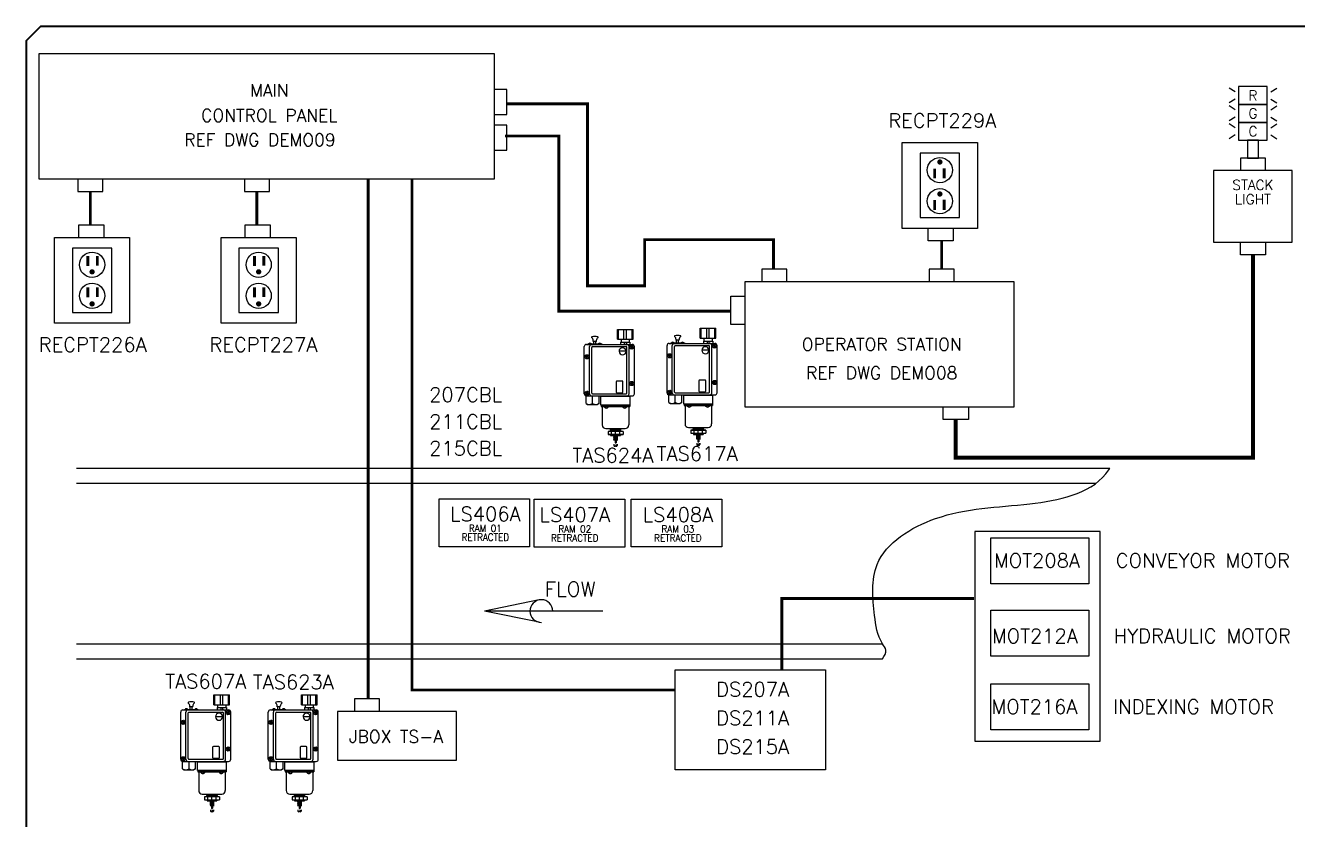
# Model space of a CAD drawing. Header units: inches. Extents: x 0 to 33.5, y 0 to 22.4.
# Drawn here: x 0.02 to 22.24, y 8.56 to 22.44 of the extents above; entities that cross this region are included whole.
import ezdxf
from ezdxf.enums import TextEntityAlignment as Align

# ---------------------------------------------------------------- set-up
doc = ezdxf.new("R2010")
doc.units = ezdxf.units.IN
doc.header["$MEASUREMENT"] = 0
doc.linetypes.add('DASHED', pattern=[0.75, 0.5, -0.25])
for name, color, linetype in [('PDESC', 142, 'Continuous'), ('PSYMS', 7, 'Continuous'), ('PTAG', 150, 'Continuous'), ('REFDWG', 6, 'Continuous'), ('TITLE', 7, 'Continuous')]:
    doc.layers.add(name, color=color, linetype=linetype)
doc.styles.add('ITALIC', font='ITALIC')
doc.styles.add('LEGACY', font='romans.shx')
doc.styles.add('ROMANS', font='ROMANS')
doc.styles.add('SIMPLEX', font='SIMPLEX')
doc.styles.add('WD', font='romans.shx')

# ---------------------------------------------------------------- blocks, each defined once
blk = doc.blocks.new('MMREFDWG')
at = {"style": 'LEGACY', "width": 0.9, "flags": 8}
blk.add_attdef('REF_DWG', (0, 0), '', height=0.1, dxfattribs=at)
blk = doc.blocks.new('MMPTAG')
at = {"style": 'WD', "width": 0.9, "flags": 8}
for tag, p in [('P_TAG1', (-0.125, 0)), ('DESC1', (0.75, 0)), ('DESC2', (0.75, -0.188)), ('DESC3', (0.75, -0.375))]:
    blk.add_attdef(tag, p, '', height=0.125, dxfattribs=at)
at = {"linetype": 'Continuous', "style": 'WD', "flags": 1}
for tag, p in [('P_MFG', (-0.123, -0.169)), ('P_CAT', (-0.123, -0.103))]:
    blk.add_attdef(tag, text='', height=0.05, dxfattribs=at).set_placement(p, align=Align.MIDDLE)
at = {"linetype": 'Continuous', "style": 'WD', "flags": 9}
for tag, p in [('P_ASSYCODE', (-0.123, -0.216)), ('WDBLKNAM', (-0.123, -0.069))]:
    blk.add_attdef(tag, text='', height=0.01, dxfattribs=at).set_placement(p, align=Align.CENTER)
blk = doc.blocks.new('wd_ptag')
at = {"style": 'WD', "width": 0.9, "flags": 1}
blk.add_attdef('P_ITEM', text='', height=0.125, dxfattribs=at).set_placement((0, 0.469), align=Align.CENTER)
at = {"style": 'WD'}
for tag, width, p in [('INST', 0.8, (0, 0.312)), ('LOC', 0.8, (0, 0.156)), ('P_TAG1', 0.9, (0, 0)), ('DESC1', 0.9, (0, -0.188)), ('DESC2', 0.9, (0, -0.344)), ('DESC3', 0.9, (0, -0.5)), ('MFG', 0.9, (0, -0.656)), ('CAT', 0.9, (0, -0.812))]:
    blk.add_attdef(tag, text='', height=0.125, dxfattribs=dict(at, width=width)).set_placement(p, align=Align.CENTER)
at = {"linetype": 'Continuous', "style": 'WD'}
for tag, flags, p in [('RATING1', 9, (0.344, -0.171)), ('RATING2', 9, (0.344, -0.187)), ('RATING4', 9, (0.344, -0.202)), ('RATING3', 9, (0.344, -0.218)), ('RATING10', 9, (0.344, -0.312)), ('RATING12', 9, (0.344, -0.327)), ('RATING11', 9, (0.344, -0.343)), ('RATING8', 9, (0.344, -0.234)), ('RATING7', 9, (0.344, -0.249)), ('RATING6', 9, (0.344, -0.265)), ('RATING5', 9, (0.344, -0.281)), ('RATING9', 9, (0.344, -0.296)), ('WDBLKNAM', 1, (0.359, -0.369)), ('ASSYCODE', 9, (0.016, -0.859))]:
    blk.add_attdef(tag, text='', height=0.01, dxfattribs=dict(at, flags=flags)).set_placement(p, align=Align.CENTER)
blk = doc.blocks.new('acade_title')
at = {"layer": 'TITLE', "const_width": 0.0312}
blk.add_lwpolyline([(30.594, 0.281), (30.594, 22.177), (30.344, 22.427), (0.281, 22.427), (0.031, 22.177), (0.031, 0.281), (0.281, 0.031), (30.344, 0.031)], close=True, dxfattribs=at)
at = {"layer": 'TITLE', "color": 1, "style": 'ITALIC'}
for tag, height, p in [('TITLE#1', 0.125, (32.156, 3.406)), ('TITLE#2', 0.125, (32.156, 3.204)), ('TITLE#3', 0.125, (32.156, 3.001)), ('TITLE#4', 0.125, (32.156, 2.799)), ('DWG#', 0.2, (32.156, 0.826))]:
    blk.add_attdef(tag, text='', height=height, dxfattribs=at).set_placement(p, align=Align.CENTER)
at = {"layer": 'TITLE', "color": 1, "style": 'SIMPLEX'}
blk.add_attdef('CAD#', (30.826, 1.958), '', height=0.0938, rotation=90, dxfattribs=at)
at = {"layer": 'TITLE', "color": 1}
for tag, p, height, style in [('ENGINEER', (31.237, 1.958), 0.0938, 'ITALIC'), ('CHKDBY', (32.424, 1.958), 0.0938, 'ITALIC'), ('JOB#', (31.464, 1.644), 0.0938, 'SIMPLEX'), ('DRAWNBY', (32.494, 1.644), 0.0938, 'ITALIC'), ('SCALE', (31.353, 1.344), 0.0938, 'SIMPLEX'), ('DATE', (32.408, 1.344), 0.0938, 'SIMPLEX'), ('SHTS', (32.532, 0.25), 0.2, 'ITALIC')]:
    blk.add_attdef(tag, p, '', height=height, dxfattribs=dict(at, style=style))
at = {"layer": 'TITLE', "color": 1, "style": 'ITALIC'}
blk.add_attdef('SH#', text='', height=0.2, dxfattribs=at).set_placement((31.881, 0.25), align=Align.RIGHT)
at = {"layer": 'TITLE', "color": 7, "flags": 9}
blk.add_attdef('WD_TB', (31.219, 0.031), '', height=0.125, dxfattribs=at)
blk = doc.blocks.new('E1310001')
for p, q in [((1.937, 1.496), (3.039, 1.496)), ((1.937, 0.809), (1.937, 1.496)), ((1.937, 0.809), (1.937, 1.496)), ((1.937, 1.496), (3.039, 1.496)), ((2.016, 0.809), (2.016, 1.496)), ((2.399, 0.809), (2.399, 1.496)), ((2.576, 0.809), (2.576, 1.496)), ((2.96, 0.809), (2.96, 1.496)), ((3.039, 0.809), (3.039, 1.496)), ((3.039, 0.809), (3.039, 1.496)), ((-0.377, -3.01), (-0.377, 0.29)), ((-0.377, -3.01), (-0.377, 0.29)), ((-0.227, 0.44), (-0.119, 0.44)), ((-0.227, 0.44), (2.973, 0.44)), ((-0.119, 0.477), (-0.075, 0.477)), ((-0.119, 0.477), (-0.119, 0.44)), ((-0.119, 0.477), (0.844, 0.477)), ((-0.119, 0.477), (-0.119, 0.44)), ((-0.01, -3.01), (-0.01, 0.29)), ((0.121, 0.477), (0.294, 0.477)), ((0.144, -2.956), (0.144, 0.236)), ((0.194, 0.286), (2.552, 0.286)), ((0.257, 0.658), (0.257, 0.708)), ((0.257, 0.658), (0.257, 0.708)), ((0.468, 0.658), (0.257, 0.658)), ((0.294, 0.658), (0.257, 0.658)), ((0.294, 0.477), (0.294, 0.658)), ((0.294, 0.477), (0.294, 0.658)), ((0.468, 0.658), (0.432, 0.658)), ((0.432, 0.477), (0.432, 0.658)), ((0.432, 0.477), (0.432, 0.658)), ((0.432, 0.477), (0.605, 0.477)), ((0.468, 0.658), (0.468, 0.708)), ((0.468, 0.658), (0.468, 0.708)), ((0.8, 0.477), (0.844, 0.477)), ((0.844, 0.477), (0.844, 0.44)), ((0.844, 0.477), (0.844, 0.44)), ((0.844, 0.44), (2.161, 0.44)), ((1.937, 0.809), (2.204, 0.809)), ((1.937, 0.809), (3.039, 0.809)), ((2.161, 0.606), (2.204, 0.606)), ((2.161, 0.606), (2.161, 0.44)), ((2.161, 0.606), (2.815, 0.606)), ((2.161, 0.606), (2.161, 0.44)), ((2.204, 0.809), (2.204, 0.606)), ((2.204, 0.809), (2.204, 0.606)), ((2.423, 0.606), (2.423, 0.44)), ((2.553, 0.606), (2.553, 0.44)), ((2.602, -2.956), (2.602, 0.236)), ((2.756, -3.01), (2.756, 0.29)), ((2.772, 0.809), (2.772, 0.606)), ((2.772, 0.809), (2.772, 0.606)), ((2.772, 0.809), (3.039, 0.809)), ((2.772, 0.606), (2.815, 0.606)), ((2.918, 0.247), (2.812, 0.282)), ((2.815, 0.606), (2.815, 0.44)), ((2.815, 0.606), (2.815, 0.44)), ((2.815, 0.44), (2.973, 0.44)), ((2.824, 0.319), (2.93, 0.283)), ((2.882, 0.141), (2.918, 0.247)), ((2.954, 0.234), (2.919, 0.129)), ((2.93, 0.283), (2.965, 0.389)), ((3.06, 0.199), (2.954, 0.234)), ((3.002, 0.376), (2.966, 0.271)), ((2.966, 0.271), (3.072, 0.235)), ((3.123, -3.01), (3.123, 0.29)), ((3.123, -3.01), (3.123, 0.29)), ((-0.215, -0.435), (-0.321, -0.4)), ((-0.309, -0.363), (-0.203, -0.399)), ((-0.251, -0.541), (-0.215, -0.435)), ((-0.179, -0.447), (-0.214, -0.553)), ((-0.203, -0.399), (-0.168, -0.293)), ((-0.073, -0.483), (-0.179, -0.447)), ((-0.131, -0.305), (-0.167, -0.411)), ((-0.167, -0.411), (-0.061, -0.446)), ((2.552, -0.04), (2.052, -0.04)), ((1.856, -2.171), (1.856, -2.887)), ((2.276, -2.121), (1.906, -2.121)), ((2.326, -2.887), (2.326, -2.171)), ((2.918, -2.305), (2.812, -2.269)), ((2.824, -2.233), (2.93, -2.268)), ((2.882, -2.41), (2.918, -2.305)), ((2.954, -2.317), (2.919, -2.422)), ((2.93, -2.268), (2.965, -2.163)), ((3.06, -2.352), (2.954, -2.317)), ((3.002, -2.175), (2.966, -2.28)), ((2.966, -2.28), (3.072, -2.316)), ((-0.215, -2.986), (-0.321, -2.951)), ((-0.309, -2.915), (-0.203, -2.95)), ((-0.253, -3.682), (-0.253, -3.159)), ((-0.253, -3.682), (-0.253, -3.159)), ((-0.253, -3.16), (-0.227, -3.16)), ((-0.253, -3.16), (2.973, -3.16)), ((-0.251, -3.092), (-0.215, -2.986)), ((-0.179, -2.999), (-0.214, -3.104)), ((-0.203, -2.95), (-0.168, -2.844)), ((-0.073, -3.034), (-0.179, -2.999)), ((-0.131, -2.857), (-0.167, -2.962)), ((-0.167, -2.962), (-0.061, -2.998)), ((0.194, -3.006), (2.552, -3.006)), ((0.203, -3.682), (0.203, -3.16)), ((0.66, -3.682), (0.66, -3.16)), ((0.66, -3.682), (0.66, -3.16)), ((0.66, -3.16), (0.79, -3.16)), ((0.79, -3.797), (0.79, -3.16)), ((0.79, -3.797), (0.79, -3.16)), ((0.79, -3.183), (2.828, -3.183)), ((1.906, -2.937), (2.276, -2.937)), ((2.828, -3.797), (2.828, -3.16)), ((2.828, -3.797), (2.828, -3.16)), ((2.828, -3.16), (2.973, -3.16)), ((-0.253, -3.682), (-0.139, -3.749)), ((-0.253, -3.682), (-0.139, -3.749)), ((-0.139, -3.749), (0.546, -3.749)), ((-0.139, -3.749), (0.546, -3.749)), ((0.66, -3.682), (0.546, -3.749)), ((0.66, -3.682), (0.546, -3.749)), ((0.79, -3.774), (2.828, -3.774)), ((0.79, -3.797), (0.811, -3.797)), ((0.79, -3.797), (2.828, -3.797)), ((0.811, -3.797), (0.811, -3.894)), ((0.811, -3.797), (0.811, -3.894)), ((0.811, -3.894), (0.879, -3.894)), ((0.811, -3.894), (2.811, -3.894)), ((0.879, -3.894), (0.879, -5.19)), ((0.879, -3.894), (0.879, -5.19)), ((2.739, -3.894), (2.739, -5.19)), ((2.739, -3.894), (2.739, -5.19)), ((2.739, -3.894), (2.811, -3.894)), ((2.811, -3.797), (2.811, -3.894)), ((2.811, -3.797), (2.811, -3.894)), ((2.811, -3.797), (2.828, -3.797)), ((1.129, -5.44), (1.462, -5.44)), ((1.129, -5.44), (2.489, -5.44)), ((1.285, -5.634), (1.285, -5.845)), ((2.333, -5.634), (1.285, -5.634)), ((1.285, -5.634), (1.285, -5.845)), ((1.462, -5.634), (1.285, -5.634)), ((2.333, -5.642), (1.285, -5.642)), ((1.285, -5.837), (2.333, -5.837)), ((1.285, -5.845), (1.462, -5.845)), ((1.285, -5.845), (2.333, -5.845)), ((1.462, -5.44), (1.462, -5.499)), ((1.462, -5.44), (1.462, -5.499)), ((1.462, -5.577), (1.462, -5.634)), ((1.462, -5.577), (1.462, -5.634)), ((1.462, -5.845), (1.462, -5.921)), ((1.462, -5.845), (1.462, -5.921)), ((1.462, -5.916), (2.156, -5.916)), ((1.462, -5.921), (1.704, -5.921)), ((1.462, -5.921), (2.156, -5.921)), ((1.52, -5.845), (1.52, -5.634)), ((1.698, -5.922), (1.704, -5.921)), ((1.698, -5.922), (1.704, -5.921)), ((1.698, -5.972), (1.92, -5.946)), ((1.698, -5.972), (1.704, -5.972)), ((1.698, -6.022), (1.92, -5.996)), ((1.698, -6.022), (1.704, -6.022)), ((1.698, -6.072), (1.92, -6.046)), ((1.698, -6.072), (1.704, -6.072)), ((1.698, -6.123), (1.92, -6.096)), ((1.698, -6.123), (1.704, -6.122)), ((1.698, -6.173), (1.92, -6.146)), ((1.698, -6.173), (1.704, -6.172)), ((1.704, -6.222), (1.92, -6.196)), ((1.704, -6.222), (1.775, -6.214)), ((1.775, -6.214), (1.775, -6.434)), ((1.775, -6.214), (1.775, -6.434)), ((1.809, -5.845), (1.809, -5.634)), ((1.809, -5.845), (1.809, -5.634)), ((1.843, -6.205), (1.92, -6.196)), ((1.843, -6.205), (1.843, -6.434)), ((1.843, -6.205), (1.843, -6.434)), ((1.914, -5.946), (1.92, -5.946)), ((1.914, -5.997), (1.92, -5.996)), ((1.914, -6.047), (1.92, -6.046)), ((1.914, -6.097), (1.92, -6.096)), ((1.914, -6.147), (1.92, -6.146)), ((1.942, -5.921), (2.156, -5.921)), ((2.098, -5.845), (2.098, -5.634)), ((2.156, -5.44), (2.156, -5.499)), ((2.156, -5.44), (2.156, -5.499)), ((2.156, -5.44), (2.489, -5.44)), ((2.156, -5.577), (2.156, -5.634)), ((2.156, -5.577), (2.156, -5.634)), ((2.333, -5.634), (2.156, -5.634)), ((2.156, -5.845), (2.156, -5.921)), ((2.156, -5.845), (2.156, -5.921)), ((2.156, -5.845), (2.333, -5.845)), ((2.333, -5.634), (2.333, -5.845)), ((2.333, -5.634), (2.333, -5.845))]:
    blk.add_line(p, q)
at = {"linetype": 'Continuous'}
for p, q in [((1.055, -3.94), (1.083, -3.94)), ((1.251, -3.94), (1.28, -3.94)), ((2.34, -3.94), (2.367, -3.94)), ((2.536, -3.94), (2.565, -3.94)), ((1.462, -5.499), (2.156, -5.499)), ((2.156, -5.577), (1.462, -5.577))]:
    blk.add_line(p, q, dxfattribs=at)
at = {"linetype": 'DASHED'}
for p, q in [((1.92, -6.196), (1.92, -6.283)), ((1.92, -6.196), (1.92, -6.283)), ((1.698, -6.222), (1.698, -6.283)), ((1.698, -6.222), (1.698, -6.283)), ((1.698, -6.536), (1.698, -6.634)), ((1.698, -6.536), (1.698, -6.634)), ((1.92, -6.536), (1.92, -6.634)), ((1.92, -6.536), (1.92, -6.634))]:
    blk.add_line(p, q, dxfattribs=at)
at = {"linetype": 'Continuous'}
for points in [[(1.055, -3.94, 0.04311), (1.07, -3.963, 0.089864), (1.107, -3.995, 0.114722)], [(1.083, -3.94, 0.038143), (1.094, -3.964, 0.107159), (1.128, -4.001, 0.020152), (1.133, -4.004, 0.146236)], [(1.195, -4.005, 0.018907), (1.199, -4.003, 0.107159), (1.236, -3.968, 0.046714), (1.251, -3.94, 0.064008)], [(1.222, -3.999, 0.087698), (1.259, -3.969, 0.056406), (1.28, -3.94, 0.084149)], [(2.34, -3.94, 0.04311), (2.355, -3.963, 0.089864), (2.392, -3.995, 0.114722)], [(2.367, -3.94, 0.038143), (2.379, -3.964, 0.107159), (2.413, -4.001, 0.020152), (2.417, -4.004, 0.146236)], [(2.479, -4.005, 0.018907), (2.484, -4.003, 0.107159), (2.52, -3.968, 0.046714), (2.536, -3.94, 0.064008)], [(2.506, -3.999, 0.087698), (2.544, -3.969, 0.056406), (2.565, -3.94, 0.084149)]]:
    blk.add_lwpolyline(points, format="xyb", dxfattribs=at)
for centre in [(2.942, 0.259), (-0.191, -0.423), (2.942, -2.292), (-0.191, -2.974)]:
    blk.add_circle(centre, 0.146)
for centre, radius, start, end in [((0.172, 0.943), 0.0345, 100.70942, 241.53707), ((0.172, 0.943), 0.0345, 100.70942, 241.53707), ((-0.017, 0.699), 0.275, 1.92303, 51.13125), ((-0.017, 0.699), 0.275, 1.92303, 51.13125), ((0.362, 0.297), 0.708, 89.97466, 106.16315), ((0.362, 0.297), 0.708, 89.97466, 106.16315), ((0.363, 0.297), 0.708, 73.83685, 90.02534), ((0.363, 0.297), 0.708, 73.83685, 90.02534), ((0.742, 0.699), 0.275, 128.86875, 178.07697), ((0.742, 0.699), 0.275, 128.86875, 178.07697), ((0.554, 0.943), 0.0345, 298.46293, 79.29058), ((0.554, 0.943), 0.0345, 298.46293, 79.29058), ((-0.227, 0.29), 0.15, 90, 180), ((-0.227, 0.29), 0.15, 90, 180), ((0.023, 0.394), 0.128, 40.27815, 139.72185), ((0.023, 0.394), 0.128, 40.27815, 139.72185), ((0.14, 0.29), 0.15, 90, 180), ((0.194, 0.236), 0.05, 90, 180), ((0.702, 0.394), 0.128, 40.27815, 139.72185), ((0.702, 0.394), 0.128, 40.27815, 139.72185), ((2.302, -0.04), 0.25, 0, 180), ((2.552, 0.236), 0.05, 0, 90), ((2.606, 0.29), 0.15, 0, 90), ((2.942, 0.259), 0.132, 153.03087, 169.80015), ((2.942, 0.259), 0.132, 243.03087, 259.80015), ((2.942, 0.259), 0.132, 63.03087, 79.80015), ((2.973, 0.29), 0.15, 0, 90), ((2.973, 0.29), 0.15, 0, 90), ((2.942, 0.259), 0.132, 333.03087, 349.80015), ((-0.191, -0.423), 0.132, 153.03087, 169.80015), ((-0.191, -0.423), 0.132, 243.03087, 259.80015), ((-0.191, -0.423), 0.132, 63.03087, 79.80015), ((-0.191, -0.423), 0.132, 333.03087, 349.80015), ((2.302, -0.04), 0.244, 180, 0), ((1.906, -2.171), 0.05, 90, 180), ((2.276, -2.171), 0.05, 0, 90), ((2.942, -2.292), 0.132, 153.03087, 169.80015), ((2.942, -2.292), 0.132, 243.03087, 259.80015), ((2.942, -2.292), 0.132, 63.03087, 79.80015), ((2.942, -2.292), 0.132, 333.03087, 349.80015), ((-0.227, -3.01), 0.15, 180, 270), ((-0.227, -3.01), 0.15, 180, 270), ((-0.227, -3.01), 0.15, 216.83015, 218.12406), ((-0.227, -3.01), 0.15, 216.83015, 218.12406), ((-0.191, -2.974), 0.132, 153.03087, 169.80015), ((-0.191, -2.974), 0.132, 243.03087, 259.80015), ((-0.191, -2.974), 0.132, 63.03087, 79.80015), ((-0.191, -2.974), 0.132, 333.03087, 349.80015), ((0.14, -3.01), 0.15, 180, 270), ((0.194, -2.956), 0.05, 180, 270), ((1.906, -2.887), 0.05, 180, 270), ((2.276, -2.887), 0.05, 270, 0), ((2.552, -2.956), 0.05, 270, 0), ((2.606, -3.01), 0.15, 270, 0), ((2.973, -3.01), 0.15, 270, 0), ((2.973, -3.01), 0.15, 270, 0), ((-0.025, -3.323), 0.425, 237.54205, 302.45795), ((0.432, -3.323), 0.425, 237.54205, 302.45795), ((1.129, -5.19), 0.25, 180, 270), ((1.129, -5.19), 0.25, 180, 270), ((2.489, -5.19), 0.25, 270, 0), ((2.489, -5.19), 0.25, 270, 0), ((1.701, -5.947), 0.0249, 96.81181, 276.81181), ((1.701, -5.947), 0.0249, 96.81181, 276.81181), ((1.701, -5.997), 0.0249, 96.81181, 276.81181), ((1.701, -5.997), 0.0249, 96.81181, 276.81181), ((1.701, -6.047), 0.0249, 96.81181, 276.81181), ((1.701, -6.047), 0.0249, 96.81181, 276.81181), ((1.701, -6.097), 0.0249, 96.81181, 276.81181), ((1.701, -6.097), 0.0249, 96.81181, 276.81181), ((1.701, -6.147), 0.0249, 96.81181, 276.81181), ((1.701, -6.147), 0.0249, 96.81181, 276.81181), ((1.701, -6.197), 0.0249, 96.81181, 276.81181), ((1.701, -6.197), 0.0249, 96.81181, 276.81181), ((1.701, -5.897), 0.0249, 263.18819, 276.81181), ((1.701, -5.897), 0.0249, 263.18819, 276.81181), ((1.917, -5.971), 0.0249, 276.81181, 96.81181), ((1.917, -5.971), 0.0249, 276.81181, 96.81181), ((1.917, -6.021), 0.0249, 276.81181, 96.81181), ((1.917, -6.021), 0.0249, 276.81181, 96.81181), ((1.917, -6.071), 0.0249, 276.81181, 96.81181), ((1.917, -6.071), 0.0249, 276.81181, 96.81181), ((1.917, -6.121), 0.0249, 276.81181, 96.81181), ((1.917, -6.121), 0.0249, 276.81181, 96.81181), ((1.917, -6.172), 0.0249, 276.81181, 96.81181), ((1.917, -6.172), 0.0249, 276.81181, 96.81181), ((1.917, -5.921), 0.0249, 276.81181, 359.18821), ((1.917, -5.921), 0.0249, 276.81181, 359.18821), ((1.754, -6.62), 0.057, 193.68651, 346.31349), ((1.754, -6.62), 0.057, 193.68651, 346.31349), ((1.792, -6.426), 0.0189, 205.70522, 334.29478), ((1.792, -6.426), 0.0189, 205.70522, 334.29478), ((1.826, -6.442), 0.0189, 25.70522, 154.29478), ((1.826, -6.442), 0.0189, 25.70522, 154.29478), ((1.826, -6.426), 0.0189, 205.70522, 334.29478), ((1.826, -6.426), 0.0189, 205.70522, 334.29478), ((1.865, -6.647), 0.057, 13.68651, 166.31349), ((1.865, -6.647), 0.057, 13.68651, 166.31349), ((1.865, -6.62), 0.057, 193.68651, 346.31349), ((1.865, -6.62), 0.057, 193.68651, 346.31349)]:
    blk.add_arc(centre, radius, start, end)
for centre, radius, start, end in [((1.169, -3.846), 0.161, 197.18536, 342.81464), ((2.453, -3.846), 0.161, 197.18536, 342.81464), ((1.472, -5.538), 0.0406, 104.76916, 255.23084), ((1.472, -5.538), 0.0406, 104.76916, 255.23084), ((2.146, -5.538), 0.0406, 284.76916, 75.23084), ((2.146, -5.538), 0.0406, 284.76916, 75.23084)]:
    blk.add_arc(centre, radius, start, end, dxfattribs=at)

msp = doc.modelspace()

# ---------------------------------------------------------------- linework, layer by layer
for p, q in [((21.145, 21.28), (21.04, 21.347)), ((21.77, 21.28), (21.876, 21.347)), ((8.427, 21.324), (8.208, 21.324)), ((8.427, 20.886), (8.427, 21.324)), ((21.145, 21.155), (21.04, 21.087)), ((21.77, 21.155), (21.876, 21.087)), ((21.145, 20.967), (21.04, 21.035)), ((21.77, 20.967), (21.876, 21.035)), ((8.208, 20.886), (8.427, 20.886)), ((8.427, 20.699), (8.208, 20.699)), ((8.427, 20.261), (8.427, 20.699)), ((21.145, 20.842), (21.04, 20.774)), ((21.145, 20.655), (21.04, 20.722)), ((21.77, 20.842), (21.876, 20.774)), ((21.77, 20.655), (21.876, 20.722)), ((21.145, 20.53), (21.04, 20.462)), ((21.77, 20.53), (21.876, 20.462)), ((8.208, 20.261), (8.427, 20.261)), ((15.333, 20.396), (16.645, 20.396)), ((15.333, 18.896), (15.333, 20.396)), ((16.645, 20.396), (16.645, 18.896)), ((21.239, 20.123), (21.239, 19.905)), ((21.677, 20.123), (21.239, 20.123)), ((21.677, 19.905), (21.677, 20.123)), ((0.93, 19.756), (0.93, 19.538)), ((1.368, 19.538), (1.368, 19.756)), ((3.84, 19.756), (3.84, 19.538)), ((4.278, 19.538), (4.278, 19.756)), ((0.93, 19.538), (1.368, 19.538)), ((3.84, 19.538), (4.278, 19.538)), ((0.946, 18.955), (1.383, 18.955)), ((0.946, 18.737), (0.946, 18.955)), ((1.383, 18.955), (1.383, 18.737)), ((3.856, 18.955), (4.293, 18.955)), ((3.856, 18.737), (3.856, 18.955)), ((4.293, 18.955), (4.293, 18.737)), ((16.645, 18.896), (15.333, 18.896)), ((15.786, 18.677), (15.786, 18.896)), ((16.223, 18.896), (16.223, 18.677)), ((0.524, 17.237), (0.524, 18.737)), ((0.524, 18.737), (1.836, 18.737)), ((1.836, 18.737), (1.836, 17.237)), ((3.434, 18.737), (4.746, 18.737)), ((3.434, 17.237), (3.434, 18.737)), ((4.746, 18.737), (4.746, 17.237)), ((16.223, 18.677), (15.786, 18.677)), ((21.239, 18.436), (21.239, 18.655)), ((21.677, 18.655), (21.677, 18.436)), ((21.677, 18.436), (21.239, 18.436)), ((13.316, 18.183), (12.879, 18.183)), ((12.879, 18.183), (12.879, 17.964)), ((13.316, 17.964), (13.316, 18.183)), ((16.239, 18.183), (15.802, 18.183)), ((15.802, 18.183), (15.802, 17.964)), ((16.239, 17.964), (16.239, 18.183)), ((12.338, 17.218), (12.338, 17.711)), ((12.338, 17.711), (12.585, 17.711)), ((1.836, 17.237), (0.524, 17.237)), ((4.746, 17.237), (3.434, 17.237)), ((12.576, 17.218), (12.338, 17.218)), ((16.049, 15.558), (16.049, 15.777)), ((16.486, 15.558), (16.049, 15.558)), ((16.486, 15.777), (16.486, 15.558)), ((0.906, 14.704), (18.958, 14.704)), ((0.906, 14.442), (18.718, 14.442)), ((8.988, 12.401), (8.032, 12.206)), ((9.227, 12.206), (8.032, 12.206)), ((8.988, 12.011), (8.032, 12.206)), ((8.988, 12.011), (8.032, 12.206)), ((10.102, 12.206), (8.103, 12.206)), ((0.906, 11.636), (14.988, 11.636)), ((0.906, 11.374), (14.988, 11.374)), ((6.2, 10.674), (5.763, 10.674)), ((5.763, 10.674), (5.763, 10.455)), ((6.2, 10.455), (6.2, 10.674))]:
    msp.add_line(p, q)
for points in [[(0.25, 21.949), (0.25, 19.761), (8.208, 19.761), (8.208, 21.949)], [(21.208, 21.373), (21.208, 21.061), (21.708, 21.061), (21.708, 21.373)], [(21.208, 21.061), (21.208, 20.748), (21.708, 20.748), (21.708, 21.061)], [(21.208, 20.748), (21.208, 20.436), (21.708, 20.436), (21.708, 20.748)], [(21.364, 20.436), (21.364, 20.123), (21.552, 20.123), (21.552, 20.436)], [(15.645, 20.208), (15.645, 19.083), (16.333, 19.083), (16.333, 20.208)], [(20.77, 19.905), (20.77, 18.655), (22.145, 18.655), (22.145, 19.905)], [(1.524, 17.424), (1.524, 18.549), (0.836, 18.549), (0.836, 17.424)], [(4.434, 17.424), (4.434, 18.549), (3.746, 18.549), (3.746, 17.424)], [(12.583, 17.964), (12.583, 15.777), (17.286, 15.777), (17.286, 17.964)], [(7.241, 14.168), (8.822, 14.168), (8.822, 13.333), (7.241, 13.333)], [(8.904, 14.163), (10.485, 14.163), (10.485, 13.327), (8.904, 13.327)], [(10.599, 14.166), (12.18, 14.166), (12.18, 13.331), (10.599, 13.331)], [(16.6, 9.934), (18.788, 9.934), (18.788, 13.6), (16.6, 13.6)], [(16.879, 13.487), (18.592, 13.487), (18.592, 12.681), (16.879, 12.681)], [(16.879, 12.223), (18.592, 12.223), (18.592, 11.417), (16.879, 11.417)], [(11.364, 11.182), (13.989, 11.182), (13.989, 9.432), (11.364, 9.432)], [(16.879, 10.936), (18.592, 10.936), (18.592, 10.131), (16.879, 10.131)], [(5.467, 10.455), (5.467, 9.602), (7.545, 9.602), (7.545, 10.455)]]:
    msp.add_lwpolyline(points, close=True)
for points, const_width in [([(13.083, 18.199), (13.083, 18.699), (10.833, 18.699), (10.833, 17.893), (9.833, 17.893), (9.833, 21.074), (8.427, 21.074)], 0.05), ([(6.002, 10.685), (6.002, 19.761)], 0.05), ([(11.364, 10.829), (6.769, 10.829), (6.769, 19.761)], 0.05), ([(15.899, 19.937), (15.899, 19.768)], 0.05), ([(16.063, 19.943), (16.063, 19.768)], 0.05), ([(1.149, 19.538), (1.149, 18.955)], 0.05), ([(4.059, 19.538), (4.059, 18.955)], 0.05), ([(15.899, 19.389), (15.899, 19.219)], 0.05), ([(16.063, 19.395), (16.063, 19.219)], 0.05), ([(16.02, 18.183), (16.02, 18.677)], 0.05), ([(16.267, 15.558), (16.267, 14.886), (21.458, 14.886), (21.458, 18.436)], 0.07), ([(1.106, 18.238), (1.106, 18.413)], 0.05), ([(1.271, 18.243), (1.271, 18.413)], 0.05), ([(4.016, 18.238), (4.016, 18.413)], 0.05), ([(4.181, 18.243), (4.181, 18.413)], 0.05), ([(1.106, 17.69), (1.106, 17.865)], 0.05), ([(1.271, 17.695), (1.271, 17.865)], 0.05), ([(4.016, 17.69), (4.016, 17.865)], 0.05), ([(4.181, 17.695), (4.181, 17.865)], 0.05), ([(13.228, 11.182), (13.228, 12.426), (16.587, 12.426)], 0.05)]:
    msp.add_lwpolyline(points, dxfattribs=dict(const_width=const_width))
msp.add_lwpolyline([(8.395, 20.511, 0.05, 0.05, 0), (9.333, 20.511, 0.05, 0.05, 0), (9.333, 17.449, 0.05, 0.05, 0), (12.338, 17.449, 0, 0, 0)], format="xyseb")
at = {"const_width": 0.0462}
for points in [[(15.966, 20.056, 1), (16.012, 20.056, 1)], [(15.966, 19.496, 1), (16.012, 19.496, 1)], [(1.203, 18.136, 1), (1.157, 18.136, 1)], [(4.113, 18.136, 1), (4.067, 18.136, 1)], [(1.203, 17.576, 1), (1.157, 17.576, 1)], [(4.113, 17.576, 1), (4.067, 17.576, 1)]]:
    msp.add_lwpolyline(points, format="xyb", close=True, dxfattribs=at)
for centre in [(15.989, 19.914), (15.989, 19.372), (1.18, 18.26), (4.09, 18.26), (1.18, 17.718), (4.09, 17.718)]:
    msp.add_circle(centre, 0.22)
msp.add_arc((9.028, 12.206), 0.199, 0.0001, 270)
msp.add_arc((9.028, 12.206), 0.199, 0.0001, 270)
msp.add_open_spline([(14.988, 11.374), (15.02, 11.425), (15.075, 11.515), (14.898, 11.749), (14.83, 12.247), (14.746, 13.225), (16.054, 14.015), (17.425, 14.017), (18.645, 14.255), (18.936, 14.669), (18.958, 14.704)], degree=3, knots=[0, 0, 0, 0, 0.160712, 0.285945, 0.800414, 1.690606, 2.988526, 4.658582, 6.081269, 6.206886, 6.206886, 6.206886, 6.206886])

# ---------------------------------------------------------------- block references
msp.add_blockref('acade_title', (0, 0))
at = {"layer": 'PSYMS'}
ref = msp.add_blockref('MMPTAG', (15.213, 20.656), dxfattribs=at)
ref.add_attrib('P_TAG1', 'RECPT229A', (15.088, 20.656), dxfattribs={"layer": 'PTAG', "height": 0.25, "style": 'WD', "flags": 8})
ref = msp.add_blockref('E1310001', (9.871, 16.757), dxfattribs=dict(at, xscale=0.25, yscale=0.25, zscale=0.25))
ref.add_attrib('P_TAG1', 'TAS624A', dxfattribs={"layer": 'PTAG', "height": 0.25, "style": 'WD'}).set_placement((10.277, 14.805), align=Align.CENTER)
ref = msp.add_blockref('E1310001', (11.317, 16.775), dxfattribs=dict(at, xscale=0.25, yscale=0.25, zscale=0.25))
ref.add_attrib('P_TAG1', 'TAS617A', dxfattribs={"layer": 'PTAG', "height": 0.25, "style": 'WD'}).set_placement((11.749, 14.832), align=Align.CENTER)
ref = msp.add_blockref('wd_ptag', (1.19, 16.74), dxfattribs=at)
ref.add_attrib('P_TAG1', 'RECPT226A', dxfattribs={"layer": 'PTAG', "height": 0.25, "style": 'WD'}).set_placement((1.19, 16.74), align=Align.CENTER)
ref = msp.add_blockref('wd_ptag', (4.172, 16.741), dxfattribs=at)
ref.add_attrib('P_TAG1', 'RECPT227A', dxfattribs={"layer": 'PTAG', "height": 0.25, "style": 'WD'}).set_placement((4.172, 16.741), align=Align.CENTER)
ref = msp.add_blockref('MMPTAG', (7.193, 15.864), dxfattribs=at)
ref.add_attrib('P_TAG1', '207CBL', (7.068, 15.864), dxfattribs={"layer": 'PTAG', "height": 0.25, "style": 'WD', "flags": 8})
ref = msp.add_blockref('MMPTAG', (7.193, 15.395), dxfattribs=at)
ref.add_attrib('P_TAG1', '211CBL', (7.068, 15.395), dxfattribs={"layer": 'PTAG', "height": 0.25, "style": 'WD', "flags": 8})
ref = msp.add_blockref('MMPTAG', (7.193, 14.926), dxfattribs=at)
ref.add_attrib('P_TAG1', '215CBL', (7.068, 14.926), dxfattribs={"layer": 'PTAG', "height": 0.25, "style": 'WD', "flags": 8})
ref = msp.add_blockref('wd_ptag', (8.049, 13.78), dxfattribs=at)
ref.add_attrib('P_TAG1', 'LS406A', dxfattribs={"layer": 'PTAG', "height": 0.25, "style": 'WD'}).set_placement((8.049, 13.78), align=Align.CENTER)
ref.add_attrib('DESC1', 'RAM 01', dxfattribs={"layer": 'PDESC', "height": 0.125, "style": 'WD', "width": 0.9}).set_placement((8.049, 13.592), align=Align.CENTER)
ref.add_attrib('DESC2', 'RETRACTED', dxfattribs={"layer": 'PDESC', "height": 0.125, "style": 'WD', "width": 0.9}).set_placement((8.049, 13.436), align=Align.CENTER)
ref = msp.add_blockref('wd_ptag', (9.611, 13.766), dxfattribs=at)
ref.add_attrib('P_TAG1', 'LS407A', dxfattribs={"layer": 'PTAG', "height": 0.25, "style": 'WD'}).set_placement((9.611, 13.766), align=Align.CENTER)
ref.add_attrib('DESC1', 'RAM 02', dxfattribs={"layer": 'PDESC', "height": 0.125, "style": 'WD', "width": 0.9}).set_placement((9.611, 13.579), align=Align.CENTER)
ref.add_attrib('DESC2', 'RETRACTED', dxfattribs={"layer": 'PDESC', "height": 0.125, "style": 'WD', "width": 0.9}).set_placement((9.611, 13.422), align=Align.CENTER)
ref = msp.add_blockref('wd_ptag', (11.413, 13.766), dxfattribs=at)
ref.add_attrib('P_TAG1', 'LS408A', dxfattribs={"layer": 'PTAG', "height": 0.25, "style": 'WD'}).set_placement((11.413, 13.766), align=Align.CENTER)
ref.add_attrib('DESC1', 'RAM 03', dxfattribs={"layer": 'PDESC', "height": 0.125, "style": 'WD', "width": 0.9}).set_placement((11.413, 13.579), align=Align.CENTER)
ref.add_attrib('DESC2', 'RETRACTED', dxfattribs={"layer": 'PDESC', "height": 0.125, "style": 'WD', "width": 0.9}).set_placement((11.413, 13.422), align=Align.CENTER)
ref = msp.add_blockref('MMPTAG', (17.06, 12.966), dxfattribs=at)
ref.add_attrib('P_TAG1', 'MOT208A', (16.935, 12.966), dxfattribs={"layer": 'PTAG', "height": 0.25, "style": 'WD', "flags": 8})
ref.add_attrib('DESC1', 'CONVEYOR MOTOR', (19.06, 12.966), dxfattribs={"layer": 'PDESC', "height": 0.25, "style": 'WD', "flags": 8})
ref = msp.add_blockref('MMPTAG', (17.023, 11.649), dxfattribs=at)
ref.add_attrib('P_TAG1', 'MOT212A', (16.898, 11.649), dxfattribs={"layer": 'PTAG', "height": 0.25, "style": 'WD', "flags": 8})
ref.add_attrib('DESC1', 'HYDRAULIC MOTOR', (19.023, 11.649), dxfattribs={"layer": 'PDESC', "height": 0.25, "style": 'WD', "flags": 8})
ref = msp.add_blockref('E1310001', (2.822, 10.369), dxfattribs=dict(at, xscale=0.25, yscale=0.25, zscale=0.25))
ref.add_attrib('P_TAG1', 'TAS607A', dxfattribs={"layer": 'PTAG', "height": 0.25, "style": 'WD'}).set_placement((3.165, 10.855), align=Align.CENTER)
ref = msp.add_blockref('E1310001', (4.351, 10.369), dxfattribs=dict(at, xscale=0.25, yscale=0.25, zscale=0.25))
ref.add_attrib('P_TAG1', 'TAS623A', dxfattribs={"layer": 'PTAG', "height": 0.25, "style": 'WD'}).set_placement((4.694, 10.843), align=Align.CENTER)
ref = msp.add_blockref('MMPTAG', (12.205, 10.713), dxfattribs=at)
ref.add_attrib('P_TAG1', 'DS207A', (12.08, 10.713), dxfattribs={"layer": 'PTAG', "height": 0.25, "style": 'WD', "flags": 8})
ref = msp.add_blockref('MMPTAG', (12.205, 10.213), dxfattribs=at)
ref.add_attrib('P_TAG1', 'DS211A', (12.08, 10.213), dxfattribs={"layer": 'PTAG', "height": 0.25, "style": 'WD', "flags": 8})
ref = msp.add_blockref('MMPTAG', (17.016, 10.413), dxfattribs=at)
ref.add_attrib('P_TAG1', 'MOT216A', (16.891, 10.413), dxfattribs={"layer": 'PTAG', "height": 0.25, "style": 'WD', "flags": 8})
ref.add_attrib('DESC1', 'INDEXING MOTOR', (19.016, 10.413), dxfattribs={"layer": 'PDESC', "height": 0.25, "style": 'WD', "flags": 8})
ref = msp.add_blockref('MMPTAG', (12.205, 9.713), dxfattribs=at)
ref.add_attrib('P_TAG1', 'DS215A', (12.08, 9.713), dxfattribs={"layer": 'PTAG', "height": 0.25, "style": 'WD', "flags": 8})
at = {"layer": 'REFDWG'}
ref = msp.add_blockref('MMREFDWG', (2.79, 20.334), dxfattribs=at)
ref.add_attrib('REF_DWG', 'REF DWG DEMO09', (2.79, 20.334), dxfattribs={"layer": '0', "height": 0.21875, "style": 'ROMANS', "flags": 8})
ref = msp.add_blockref('MMREFDWG', (14.973, 16.37), dxfattribs=at)
ref.add_attrib('REF_DWG', 'REF DWG DEMO08', dxfattribs={"layer": '0', "height": 0.21875, "style": 'ROMANS', "flags": 8}).set_placement((14.973, 16.37), align=Align.MIDDLE)

# ---------------------------------------------------------------- texts
at = {"style": 'ROMANS'}
for s, height, p in [('MAIN', 0.2188, (4.275, 21.308)), ('R', 0.175, (21.458, 21.217)), ('CONTROL PANEL', 0.21875, (4.275, 20.87)), ('G', 0.175, (21.458, 20.905)), ('C', 0.175, (21.458, 20.592)), ('OPERATOR STATION', 0.21875, (14.973, 16.87)), ('JBOX TS-A', 0.2188, (6.487, 10.015))]:
    msp.add_text(s, height=height, dxfattribs=at).set_placement(p, align=Align.MIDDLE)
for s, height, p in [('STACK', 0.1753, (21.458, 19.655)), ('LIGHT', 0.175, (21.458, 19.405))]:
    msp.add_text(s, height=height, dxfattribs=at).set_placement(p, align=Align.MIDDLE_CENTER)
msp.add_text('FLOW', height=0.255, dxfattribs=at).set_placement((9.088, 12.592), align=Align.MIDDLE_LEFT)

doc.saveas('drawing.dxf')
